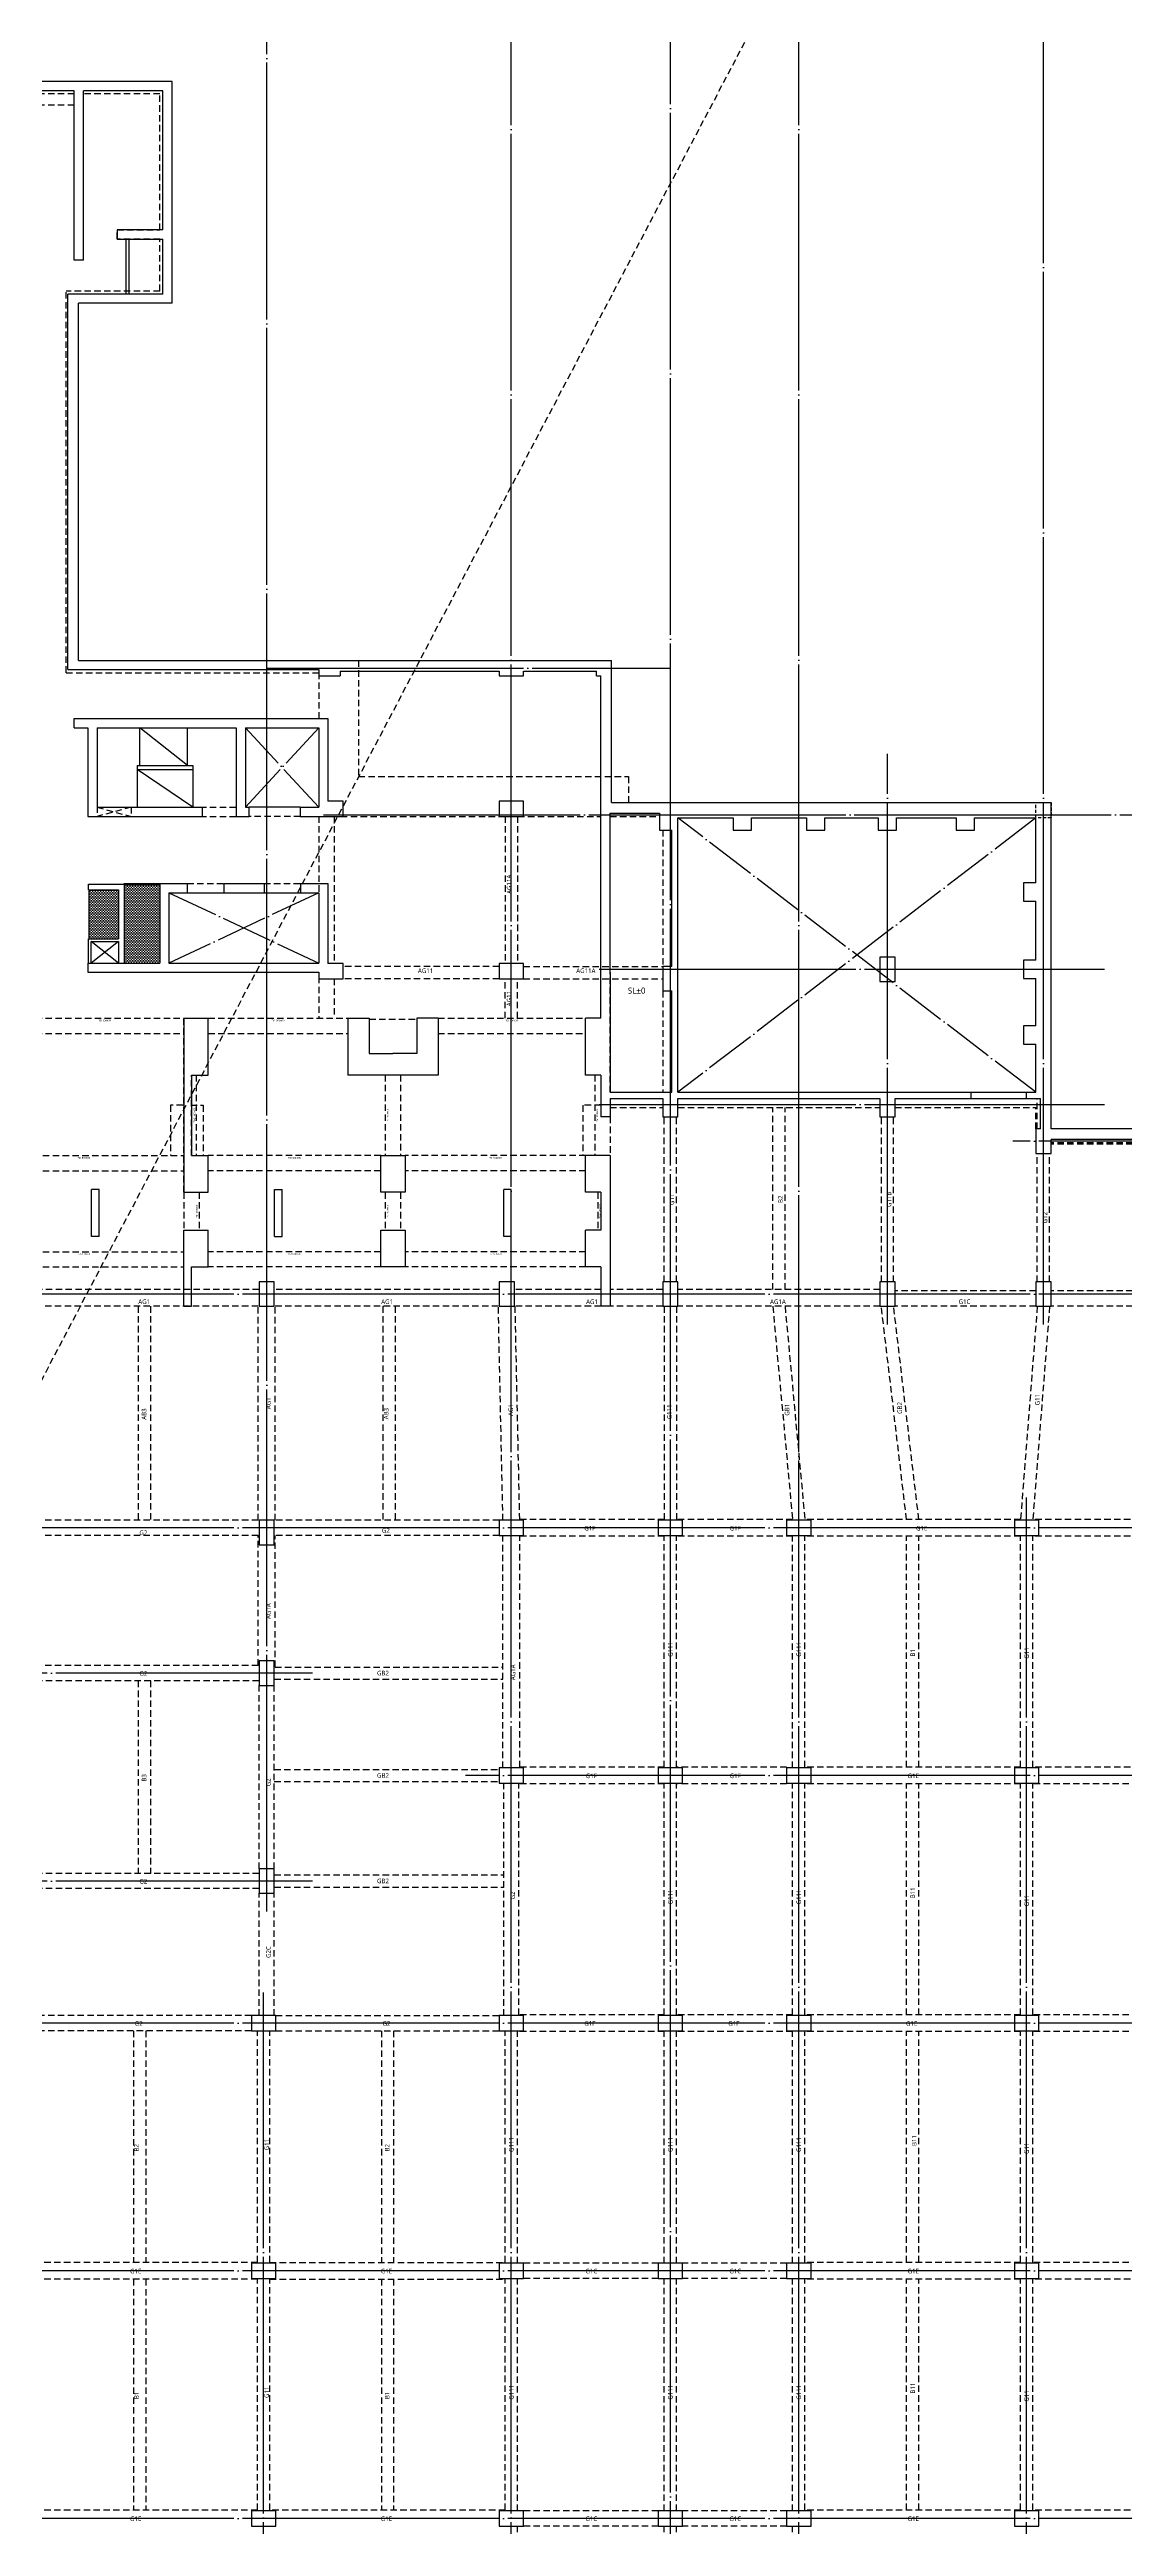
# Model space of a CAD drawing. Header units: millimetres. Extents: x 327808 to 2562540, y -728300 to 402793.
# Drawn here: x 1892800 to 1927949, y -585813 to -504792 of the extents above; entities that cross this region are included whole.
import ezdxf
from ezdxf.enums import TextEntityAlignment as Align
from ezdxf.xclip import XClip

# ---------------------------------------------------------------- set-up
doc = ezdxf.new("R2010")
doc.units = ezdxf.units.MM
doc.header["$LTSCALE"] = 140
doc.header["$XCLIPFRAME"] = 0
for name, pattern in [('XS-지하주차장$0$CEN', [62, 60, -1, 0, -1]), ('XS-지하주차장$0$DDOT', [14, 12, -1, 0, -1]), ('XS-지하주차장$0$HID', [2.3, 1.5, -0.8])]:
    doc.linetypes.add(name, pattern=pattern)
for name, color, linetype, plot in [('XS-지하주차장$0$0106', 3, 'XS-지하주차장$0$HID', False), ('XS-지하주차장$0$B-TEXT', 7, 'Continuous', False), ('XS-지하주차장$0$DEFPOINT', 144, 'Continuous', False), ('XS-지하주차장$0$G-TEXT', 3, 'Continuous', False), ('XS-지하주차장$0$PD', 145, 'XS-지하주차장$0$HID', False)]:
    doc.layers.add(name, color=color, linetype=linetype, plot=plot)
for name, color, linetype in [('XS-지하주차장$0$AWG', 5, 'XS-지하주차장$0$HID'), ('XS-지하주차장$0$B', 9, 'XS-지하주차장$0$HID'), ('XS-지하주차장$0$BEAM', 6, 'XS-지하주차장$0$HID'), ('XS-지하주차장$0$C3', 145, 'Continuous'), ('XS-지하주차장$0$CEN-P', 14, 'XS-지하주차장$0$CEN'), ('XS-지하주차장$0$COL', 2, 'Continuous'), ('XS-지하주차장$0$DASH', 8, 'Continuous'), ('XS-지하주차장$0$EL7', 7, 'Continuous'), ('XS-지하주차장$0$FP-CORE', 8, 'Continuous'), ('XS-지하주차장$0$G', 4, 'XS-지하주차장$0$HID'), ('XS-지하주차장$0$OPEN', 9, 'XS-지하주차장$0$DDOT'), ('XS-지하주차장$0$STEEL', 9, 'Continuous'), ('XS-지하주차장$0$TG', 30, 'XS-지하주차장$0$HID'), ('XS-지하주차장$0$W1', 2, 'Continuous'), ('XS-지하주차장$0$W1-H', 11, 'XS-지하주차장$0$HID'), ('XS-지하주차장$0$W2', 9, 'Continuous'), ('XS-지하주차장$0$WG', 6, 'XS-지하주차장$0$HID')]:
    doc.layers.add(name, color=color, linetype=linetype)
doc.styles.add('XS-지하주차장$0$맑은 고딕', font='malgun.ttf')
doc.styles.add('XS-지하주차장$0$맑은고딕', font='malgun.ttf')

# ---------------------------------------------------------------- blocks, each defined once
blk = doc.blocks.new('XS-지하주차장$0$B1-1')
at = {"layer": 'XS-지하주차장$0$DASH'}
h = blk.add_hatch(dxfattribs=at)
h.set_pattern_fill('DASH', color=256, scale=350, angle=180, style=0)
h.set_pattern_definition([(2e-15, (-353891.64, 9798.91), (43.75, 43.75), [43.75, -43.75])])
h.paths.add_polyline_path([(26265, 13075), (28835, 13075), (28835, 11910), (26265, 11910)])
h = blk.add_hatch(dxfattribs=at)
h.set_pattern_fill('DASH', color=256, scale=350, angle=180, style=0)
h.set_pattern_definition([(2e-15, (-353891.64, 8753.91), (43.75, 43.75), [43.75, -43.75])])
h.paths.add_polyline_path([(26440, 11720), (28040, 11720), (28040, 10755), (26440, 10755)])
blk.add_line((26440, 10755), (28040, 10755), dxfattribs=at)
at = {"layer": 'XS-지하주차장$0$EL7'}
for p, q in [((23735, 17670), (23735, 16000)), ((26535, 16485), (26535, 17675)), ((26535, 13975), (26535, 15165))]:
    blk.add_line(p, q, dxfattribs=at)
at = {"layer": 'XS-지하주차장$0$FP-CORE'}
for p, q in [((22368, 13980), (21135, 13980)), ((22368, 13980), (21135, 12420)), ((22368, 14150), (23735, 14150)), ((22368, 12330), (22368, 14150)), ((22503, 12330), (22503, 14150)), ((23735, 14150), (22503, 12330)), ((22365, 12420), (21135, 12420)), ((22368, 12330), (23735, 12330))]:
    blk.add_line(p, q, dxfattribs=at)
at = {"layer": 'XS-지하주차장$0$OPEN'}
for p, q in [((23735, 15875), (21135, 18275)), ((23735, 18275), (21135, 15875)), ((26535, 13375), (28835, 18275)), ((26535, 18275), (28835, 13375)), ((28130, 11720), (28835, 10830)), ((28835, 11720), (28130, 10830))]:
    blk.add_line(p, q, dxfattribs=at)
at = {"layer": 'XS-지하주차장$0$PD'}
for p, q in [((33485, 27500), (33485, 26905)), ((33485, 26905), (35130, 26905)), ((30665, 19925), (30665, 21475)), ((33485, 14495), (35130, 14495)), ((33485, 14085), (33485, 14495)), ((33485, 13835), (33485, 13425)), ((33485, 13425), (35130, 13425)), ((770, 10275), (770, 8925)), ((5675, 8895), (7125, 8895)), ((13065, 8625), (13065, 7465)), ((17705, 8895), (15215, 8895)), ((19855, 8625), (19855, 7465)), ((21105, 8625), (21105, 7465)), ((25745, 8895), (23255, 8895)), ((27895, 8625), (27895, 7465)), ((13065, 7465), (12540, 7465)), ((19855, 7465), (20355, 7465)), ((21105, 7465), (20605, 7465)), ((27895, 7465), (28535, 7465)), ((30665, 6445), (30665, 7995)), ((350, 6275), (1495, 6275)), ((350, 5765), (1495, 5765)), ((1495, 6275), (1495, 5765)), ((12290, 6275), (11305, 6275)), ((11305, 6275), (11305, 5765)), ((12290, 5765), (11305, 5765)), ((14785, 5725), (15225, 5725)), ((14785, 5725), (14785, 5270)), ((15225, 5725), (15225, 5270)), ((18135, 5725), (17695, 5725)), ((17695, 5725), (17695, 5270)), ((18135, 5725), (18135, 5270)), ((22825, 5725), (23265, 5725)), ((22825, 5725), (22825, 5270)), ((23265, 5725), (23265, 5270)), ((26175, 5725), (25735, 5725)), ((25735, 5725), (25735, 5270)), ((26175, 5725), (26175, 5270)), ((14785, 5270), (15225, 5270)), ((18135, 5270), (17695, 5270)), ((22825, 5270), (23265, 5270)), ((26175, 5270), (25735, 5270)), ((33485, 1015), (35130, 1015)), ((33485, 420), (33485, 1015))]:
    blk.add_line(p, q, dxfattribs=at)
at = {"layer": 'XS-지하주차장$0$STEEL'}
for p, q in [((26235, 11910), (26235, 13075)), ((26265, 11910), (26265, 13075)), ((26265, 11910), (26235, 11910))]:
    blk.add_line(p, q, dxfattribs=at)
at = {"layer": 'XS-지하주차장$0$W1'}
for p, q in [((29145, 27800), (33060, 27800)), ((33260, 27800), (33860, 27800)), ((33860, 27800), (33860, 27500)), ((35130, 27800), (35130, 27000)), ((35130, 27800), (40060, 27800)), ((40060, 27800), (40060, 27500)), ((30635, 27500), (29145, 27500)), ((30635, 27500), (30635, 27000)), ((32495, 27000), (30635, 27000)), ((32495, 27500), (32495, 27000)), ((32495, 27500), (33860, 27500)), ((36330, 27000), (35130, 27000)), ((36330, 27500), (37575, 27500)), ((36330, 27500), (36330, 27000)), ((37575, 27500), (37575, 27000)), ((38775, 27000), (37575, 27000)), ((38775, 27500), (38775, 27000)), ((38775, 27500), (40060, 27500)), ((37775, 24570), (36240, 24570)), ((36240, 24570), (36240, 24320)), ((37775, 24320), (36240, 24320)), ((37775, 24570), (37775, 24320)), ((30635, 22175), (30635, 21475)), ((30635, 22175), (32495, 22175)), ((32495, 22175), (32495, 19225)), ((30635, 21475), (31795, 21475)), ((31795, 21475), (31795, 20700)), ((31795, 19925), (31795, 20700)), ((30635, 19225), (30635, 19925)), ((30635, 19925), (31795, 19925)), ((30635, 19225), (32495, 19225)), ((18935, 10415), (18935, 18275)), ((19235, 10065), (19235, 18275)), ((20835, 10275), (20835, 18575)), ((20835, 18575), (23535, 18575)), ((21135, 15875), (21135, 18275)), ((21135, 18275), (23735, 18275)), ((23735, 17670), (23735, 18275)), ((24035, 17670), (24035, 18575)), ((26235, 18575), (28845, 18575)), ((26235, 17675), (26235, 18575)), ((26535, 18275), (28835, 18275)), ((26535, 17675), (26535, 18275)), ((28835, 13375), (28835, 18275)), ((29135, 10725), (29135, 18275)), ((23735, 17670), (24035, 17670)), ((26235, 17675), (26535, 17675)), ((37775, 17080), (36240, 17080)), ((36240, 16830), (36240, 17080)), ((37775, 16830), (37775, 17080)), ((26235, 15165), (26235, 16485)), ((26235, 16485), (26535, 16485)), ((26535, 15165), (26535, 16485)), ((37775, 16830), (36240, 16830)), ((21135, 15875), (23735, 15875)), ((21135, 11025), (21135, 15575)), ((21135, 15575), (24035, 15575)), ((23735, 15875), (23735, 16000)), ((24035, 16000), (23735, 16000)), ((24035, 15575), (24035, 16000)), ((26235, 15165), (26535, 15165)), ((32495, 14660), (30635, 14660)), ((30635, 13860), (30635, 14660)), ((32495, 14110), (32495, 14660)), ((35130, 14110), (35130, 14660)), ((36330, 14660), (35130, 14660)), ((36330, 13860), (36330, 14660)), ((37575, 13860), (37575, 14660)), ((38775, 14660), (37575, 14660)), ((38775, 14110), (38775, 14660)), ((23735, 11025), (23735, 14465)), ((23735, 14465), (24035, 14465)), ((24035, 10725), (24035, 14465)), ((26235, 13075), (26235, 13975)), ((26235, 13975), (26535, 13975)), ((26535, 13375), (26535, 13975)), ((30635, 13860), (36330, 13860)), ((32495, 14110), (35130, 14110)), ((40060, 13860), (37575, 13860)), ((40060, 14110), (38775, 14110)), ((40060, 13860), (40060, 14110)), ((7250, 13475), (0, 13475)), ((0, 13475), (0, 0)), ((300, 13175), (300, 10575)), ((4850, 13175), (300, 13175)), ((4850, 13175), (4850, 11685)), ((6950, 13175), (5150, 13175)), ((5150, 11685), (5150, 13175)), ((6950, 13175), (6950, 10065)), ((7250, 13475), (7250, 10415)), ((26235, 13075), (28835, 13075)), ((26535, 13375), (28835, 13375)), ((28835, 10725), (28835, 13075)), ((4850, 11685), (5150, 11685)), ((5840, 10575), (300, 10575)), ((5840, 10575), (5840, 10275)), ((21135, 11025), (23735, 11025)), ((21135, 10275), (21135, 10725)), ((21135, 10725), (24035, 10725)), ((28835, 10725), (29135, 10725)), ((37775, 11090), (36240, 11090)), ((36240, 11090), (36240, 10840)), ((37775, 10840), (36240, 10840)), ((37775, 11090), (37775, 10840)), ((5840, 10275), (300, 10275)), ((300, 10275), (300, 8925)), ((19235, 10065), (6950, 10065)), ((18935, 10415), (7250, 10415)), ((21135, 10275), (20835, 10275)), ((300, 8925), (1115, 8925)), ((1115, 8625), (1115, 8925)), ((2325, 8625), (2325, 8925)), ((2325, 8925), (3125, 8925)), ((3125, 8925), (3125, 8625)), ((4345, 8925), (4345, 8625)), ((4345, 8925), (5675, 8925)), ((5675, 8925), (5675, 7505)), ((8455, 8925), (7125, 8925)), ((7125, 8925), (7125, 7505)), ((8455, 8925), (8455, 8625)), ((9675, 8925), (9675, 8625)), ((10475, 8925), (9675, 8925)), ((10475, 8625), (10475, 8925)), ((11685, 8625), (11685, 8925)), ((12440, 8925), (11685, 8925)), ((13205, 8925), (12440, 8925)), ((13205, 8925), (13205, 8625)), ((15215, 8925), (14425, 8925)), ((14425, 8925), (14425, 8625)), ((15215, 8925), (15215, 7875)), ((17705, 8925), (18495, 8925)), ((17705, 8925), (17705, 7875)), ((18495, 8925), (18495, 8625)), ((19715, 8925), (20480, 8925)), ((19715, 8925), (19715, 8625)), ((21245, 8925), (20480, 8925)), ((21245, 8925), (21245, 8625)), ((23255, 8925), (22465, 8925)), ((22465, 8925), (22465, 8625)), ((23255, 8925), (23255, 7875)), ((25745, 8925), (26535, 8925)), ((25745, 8925), (25745, 7875)), ((26535, 8925), (26535, 8625)), ((27755, 8925), (28535, 8925)), ((27755, 8925), (27755, 8625)), ((28535, 8925), (28835, 8925)), ((28835, 8925), (28835, 370)), ((300, 8625), (1115, 8625)), ((300, 8625), (300, 4630)), ((2325, 8625), (3125, 8625)), ((4345, 8625), (5375, 8625)), ((5375, 8625), (5375, 7205)), ((8455, 8625), (7425, 8625)), ((7425, 8625), (7425, 7205)), ((10475, 8625), (9675, 8625)), ((12290, 8625), (11685, 8625)), ((12290, 4630), (12290, 8625)), ((12540, 8625), (12540, 1705)), ((13205, 8625), (12540, 8625)), ((14915, 8625), (14425, 8625)), ((14915, 8625), (14915, 7575)), ((18005, 8625), (18495, 8625)), ((18005, 8625), (18005, 7575)), ((19715, 8625), (20355, 8625)), ((20355, 8625), (20355, 4650)), ((20605, 8625), (20605, 4650)), ((21245, 8625), (20605, 8625)), ((22955, 8625), (22465, 8625)), ((22955, 8625), (22955, 7575)), ((26045, 8625), (26535, 8625)), ((26045, 8625), (26045, 7575)), ((27755, 8625), (28535, 8625)), ((28535, 8625), (28535, 1705)), ((30635, 8695), (30635, 7995)), ((30635, 8695), (32495, 8695)), ((32495, 5745), (32495, 8695)), ((2930, 7925), (2930, 7295)), ((2930, 7925), (3180, 7925)), ((2930, 7295), (3180, 7295)), ((3180, 7925), (3180, 7295)), ((5675, 7505), (6400, 7505)), ((7125, 7505), (6400, 7505)), ((9620, 7925), (9620, 7295)), ((9870, 7925), (9620, 7925)), ((9870, 7295), (9620, 7295)), ((9870, 7925), (9870, 7295)), ((16335, 7575), (14915, 7575)), ((16460, 7875), (15215, 7875)), ((16335, 4805), (16335, 7575)), ((16460, 7875), (17705, 7875)), ((16585, 4805), (16585, 7575)), ((16585, 7575), (18005, 7575)), ((24375, 7575), (22955, 7575)), ((24500, 7875), (23255, 7875)), ((24375, 4805), (24375, 7575)), ((24500, 7875), (25745, 7875)), ((24625, 4805), (24625, 7575)), ((24625, 7575), (26045, 7575)), ((30635, 7995), (31795, 7995)), ((31795, 7995), (31795, 7220)), ((35130, 6520), (35130, 7320)), ((36330, 7320), (35130, 7320)), ((36330, 6520), (36330, 7320)), ((37575, 6520), (37575, 7320)), ((38775, 7320), (37575, 7320)), ((38775, 6520), (38775, 7320)), ((5375, 7205), (6275, 7205)), ((6275, 1585), (6275, 7205)), ((6525, 1585), (6525, 7205)), ((7425, 7205), (6525, 7205)), ((31795, 6445), (31795, 7220)), ((36330, 6520), (35130, 6520)), ((38775, 6520), (37575, 6520)), ((30635, 5745), (30635, 6445)), ((30635, 6445), (31795, 6445)), ((30635, 5745), (32495, 5745)), ((300, 4630), (3180, 4630)), ((300, 4380), (3180, 4380)), ((300, 4380), (300, 1585)), ((3180, 4380), (3180, 4630)), ((12290, 4630), (9620, 4630)), ((9620, 4380), (9620, 4630)), ((12290, 4380), (9620, 4380)), ((12290, 1585), (12290, 4380)), ((16335, 4805), (16460, 4805)), ((16585, 4805), (16460, 4805)), ((20355, 4650), (20605, 4650)), ((24375, 4805), (24500, 4805)), ((24625, 4805), (24500, 4805)), ((2930, 2285), (2930, 3520)), ((2930, 3520), (3180, 3520)), ((3180, 2285), (3180, 3520)), ((9620, 2285), (9620, 3520)), ((9870, 3520), (9620, 3520)), ((9870, 2285), (9870, 3520)), ((16335, 1705), (16335, 3305)), ((16335, 3305), (16460, 3305)), ((16585, 3305), (16460, 3305)), ((16585, 1705), (16585, 3305)), ((20355, 3650), (20605, 3650)), ((20355, 3650), (20355, 1705)), ((20605, 3650), (20605, 1705)), ((24375, 1705), (24375, 3305)), ((24375, 3305), (24500, 3305)), ((24625, 3305), (24500, 3305)), ((24625, 1705), (24625, 3305)), ((37775, 3600), (36240, 3600)), ((36240, 3350), (36240, 3600)), ((37775, 3350), (36240, 3350)), ((37775, 3350), (37775, 3600)), ((2930, 2285), (3180, 2285)), ((9870, 2285), (9620, 2285)), ((12540, 1705), (13170, 1705)), ((13170, 1705), (13170, 1405)), ((14980, 1705), (16335, 1705)), ((14980, 1705), (14980, 1405)), ((17940, 1705), (16585, 1705)), ((17940, 1705), (17940, 1405)), ((20355, 1705), (19750, 1705)), ((19750, 1705), (19750, 1405)), ((20605, 1705), (21210, 1705)), ((21210, 1705), (21210, 1405)), ((23020, 1705), (24375, 1705)), ((23020, 1705), (23020, 1405)), ((25980, 1705), (24625, 1705)), ((25980, 1705), (25980, 1405)), ((28535, 1705), (27790, 1705)), ((27790, 1705), (27790, 1405)), ((300, 1585), (1600, 1585)), ((300, 1285), (1600, 1285)), ((300, 1285), (300, 300)), ((1600, 1285), (1600, 1585)), ((2910, 1585), (3310, 1585)), ((2910, 1285), (2910, 1585)), ((2910, 1285), (3310, 1285)), ((3310, 1285), (3310, 1585)), ((4920, 1585), (6275, 1585)), ((4920, 1285), (4920, 1585)), ((4920, 1285), (6275, 1285)), ((6275, 1285), (6275, 300)), ((7880, 1585), (6525, 1585)), ((7880, 1285), (6525, 1285)), ((6525, 1285), (6525, 300)), ((7880, 1285), (7880, 1585)), ((9890, 1585), (9490, 1585)), ((9490, 1285), (9490, 1585)), ((9890, 1285), (9490, 1285)), ((9890, 1285), (9890, 1585)), ((11200, 1285), (11200, 1585)), ((12290, 1585), (11200, 1585)), ((12290, 1285), (11200, 1285)), ((12290, 1285), (12290, 420)), ((12540, 1405), (12540, 420)), ((12540, 1405), (13170, 1405)), ((14980, 1405), (16335, 1405)), ((16335, 1405), (16335, 420)), ((17940, 1405), (16585, 1405)), ((16585, 1405), (16585, 420)), ((20355, 1405), (19750, 1405)), ((20355, 1405), (20355, 420)), ((20605, 1405), (20605, 420)), ((20605, 1405), (21210, 1405)), ((23020, 1405), (24375, 1405)), ((24375, 1405), (24375, 420)), ((25980, 1405), (24625, 1405)), ((24625, 1405), (24625, 370)), ((28535, 1405), (27790, 1405)), ((28535, 1405), (28535, 370)), ((32495, 920), (30635, 920)), ((30635, 370), (30635, 920)), ((32495, 420), (32495, 920)), ((35130, 420), (35130, 920)), ((36330, 920), (35130, 920)), ((36330, 420), (36330, 920)), ((38775, 920), (37575, 920)), ((37575, 420), (37575, 920)), ((38775, 420), (38775, 920)), ((0, 0), (12540, 0)), ((300, 300), (6275, 300)), ((6525, 300), (12240, 300)), ((12240, 420), (12240, 300)), ((12240, 420), (12290, 420)), ((12540, 420), (16335, 420)), ((12540, 120), (12540, 0)), ((12540, 120), (24160, 120)), ((16585, 420), (20355, 420)), ((20605, 420), (24375, 420)), ((24625, 370), (28535, 370)), ((39810, 120), (24960, 120)), ((30635, 370), (28835, 370)), ((32495, 420), (35130, 420)), ((36330, 420), (37575, 420)), ((38775, 420), (39560, 420))]:
    blk.add_line(p, q, dxfattribs=at)
for points in [[(36330, 20300), (35130, 20300), (35130, 21100), (36330, 21100)], [(38775, 20300), (37575, 20300), (37575, 21100), (38775, 21100)]]:
    blk.add_lwpolyline(points, close=True, dxfattribs=at)
at = {"layer": 'XS-지하주차장$0$W2'}
for p, q in [((6950, 12070), (5150, 12070)), ((6950, 11980), (5150, 11980)), ((26250, 11910), (28835, 11910)), ((26250, 10740), (26250, 11910)), ((26440, 11720), (28040, 11720)), ((26440, 10740), (26440, 11720)), ((28040, 10740), (28040, 11720)), ((28130, 11720), (28835, 11720)), ((28130, 10830), (28130, 11720)), ((26440, 10740), (26250, 10740)), ((28835, 10740), (28040, 10740)), ((28835, 10830), (28130, 10830))]:
    blk.add_line(p, q, dxfattribs=at)
blk = doc.blocks.new('XS-지하주차장$0$B2-W')
at = {"layer": 'XS-지하주차장$0$W1-H'}
for p, q in [((56255, 153270), (42780, 153270)), ((56255, 146020), (56255, 153270)), ((53055, 152870), (51705, 152870)), ((53055, 147430), (53055, 152870)), ((53355, 147430), (53355, 152870)), ((55855, 152870), (53355, 152870)), ((55855, 148420), (55855, 152870)), ((54465, 148120), (54465, 148420)), ((54465, 148420), (55855, 148420)), ((55855, 148120), (54465, 148120)), ((55855, 146420), (55855, 148120)), ((53355, 147430), (53055, 147430)), ((55855, 146420), (52795, 146420)), ((52795, 133935), (52795, 146420)), ((56255, 146020), (53195, 146020)), ((53195, 134335), (53195, 146020)), ((52795, 133935), (61055, 133935)), ((53195, 134335), (62355, 134335)), ((61055, 133935), (61055, 132435)), ((62355, 134335), (62355, 130535)), ((53055, 132435), (61055, 132435)), ((53055, 132135), (53055, 132435)), ((53055, 132135), (53505, 132135)), ((53505, 132135), (53505, 129235)), ((53805, 132135), (58355, 132135)), ((53805, 132135), (53805, 129235)), ((58355, 132135), (58355, 129535)), ((58655, 132135), (61055, 132135)), ((58655, 132135), (58655, 129535)), ((61055, 132135), (61055, 129535)), ((62355, 130535), (71180, 130535)), ((71180, 130535), (71180, 129685)), ((71180, 129685), (85000, 129685)), ((85000, 119010), (85000, 129685)), ((53505, 129235), (53805, 129235)), ((54915, 129535), (58355, 129535)), ((54915, 129535), (54915, 129235)), ((54915, 129235), (58780, 129235)), ((58355, 129235), (58780, 129235)), ((58655, 129535), (58780, 129535)), ((58780, 129235), (58780, 129535)), ((60450, 129535), (61055, 129535)), ((60450, 129535), (60450, 129235)), ((60450, 129235), (61455, 129235)), ((61455, 129235), (70280, 129235)), ((70280, 124335), (70280, 129235)), ((70580, 129235), (72200, 129235)), ((70580, 124335), (70580, 129235)), ((72200, 129235), (72200, 128785)), ((72800, 129185), (74600, 129185)), ((72800, 120210), (72800, 129185)), ((74600, 129185), (74600, 128785)), ((75200, 129185), (77000, 129185)), ((75200, 128785), (75200, 129185)), ((77000, 129185), (77000, 128785)), ((77600, 129185), (79350, 129185)), ((77600, 128785), (77600, 129185)), ((79350, 129185), (79350, 128785)), ((79950, 129185), (81900, 129185)), ((79950, 128785), (79950, 129185)), ((81900, 129185), (81900, 128785)), ((82500, 129185), (84500, 129185)), ((82500, 128785), (82500, 129185)), ((84500, 127060), (84500, 129185)), ((72200, 128785), (72600, 128785)), ((72600, 124325), (72600, 128785)), ((74600, 128785), (75200, 128785)), ((77000, 128785), (77600, 128785)), ((79350, 128785), (79950, 128785)), ((81900, 128785), (82500, 128785)), ((55855, 127035), (55855, 124435)), ((55855, 127035), (56755, 127035)), ((56155, 126735), (56155, 124435)), ((56155, 126735), (56755, 126735)), ((56755, 127035), (56755, 126735)), ((57945, 127035), (59265, 127035)), ((57945, 127035), (57945, 126735)), ((57945, 126735), (59265, 126735)), ((59265, 127035), (59265, 126735)), ((60455, 127035), (61355, 127035)), ((60455, 127035), (60455, 126735)), ((60455, 126735), (61055, 126735)), ((61055, 126735), (61055, 124435)), ((61355, 127035), (61355, 124425)), ((84500, 127060), (84100, 127060)), ((84100, 127060), (84100, 126460)), ((84100, 126460), (84500, 126460)), ((84500, 124535), (84500, 126460)), ((53505, 124435), (53505, 124135)), ((53505, 124435), (55855, 124435)), ((53505, 124135), (61055, 124135)), ((56155, 124435), (61055, 124435)), ((61055, 124135), (61055, 123925)), ((61855, 124425), (61355, 124425)), ((61855, 123925), (61855, 124425)), ((67750, 124425), (66950, 124425)), ((66950, 124425), (66950, 123925)), ((67750, 123925), (67750, 124425)), ((70280, 122635), (70280, 124335)), ((70580, 120210), (70580, 124335)), ((72600, 124325), (72300, 124325)), ((72300, 124325), (72300, 123525)), ((79900, 124635), (79400, 124635)), ((79400, 124635), (79400, 123835)), ((79900, 123835), (79900, 124635)), ((84500, 124535), (84100, 124535)), ((84100, 124535), (84100, 123935)), ((61055, 123925), (61855, 123925)), ((66950, 123925), (67750, 123925)), ((72300, 123525), (72600, 123525)), ((72600, 120210), (72600, 123525)), ((79400, 123835), (79900, 123835)), ((84100, 123935), (84500, 123935)), ((84500, 122385), (84500, 123935)), ((56640, 122635), (57440, 122635)), ((56640, 116940), (56640, 122635)), ((57440, 120775), (57440, 122635)), ((62005, 122635), (62005, 120775)), ((62005, 122635), (62705, 122635)), ((62705, 122635), (62705, 121475)), ((64955, 122635), (64255, 122635)), ((64255, 122635), (64255, 121475)), ((64955, 122635), (64955, 120775)), ((69780, 120775), (69780, 122635)), ((70280, 122635), (69780, 122635)), ((84500, 122385), (84100, 122385)), ((84100, 122385), (84100, 121785)), ((84100, 121785), (84500, 121785)), ((84500, 120210), (84500, 121785)), ((56890, 120775), (57440, 120775)), ((56890, 118140), (56890, 120775)), ((64955, 120775), (62005, 120775)), ((62705, 121475), (63480, 121475)), ((64255, 121475), (63480, 121475)), ((70280, 120775), (69780, 120775)), ((70280, 120775), (70280, 119410)), ((70580, 120210), (72600, 120210)), ((70580, 120010), (70580, 119410)), ((70580, 120010), (72300, 120010)), ((72300, 120010), (72300, 119410)), ((72800, 120210), (82390, 120210)), ((72800, 120010), (79400, 120010)), ((72800, 119410), (72800, 120010)), ((79400, 120010), (79400, 119410)), ((79900, 120010), (82390, 120010)), ((79900, 119410), (79900, 120010)), ((82390, 120010), (82390, 120210)), ((84200, 120210), (84500, 120210)), ((84200, 120010), (84200, 120210)), ((84200, 120010), (84550, 120010)), ((84550, 119010), (84550, 120010)), ((70580, 119410), (70280, 119410)), ((72300, 119410), (72800, 119410)), ((79400, 119410), (79900, 119410)), ((84550, 119010), (84500, 119010)), ((84500, 119010), (84500, 118210)), ((109144, 119010), (85000, 119010)), ((85000, 118210), (85000, 118560)), ((92500, 118560), (85000, 118560)), ((56890, 118140), (57440, 118140)), ((57440, 116940), (57440, 118140)), ((70580, 118140), (69780, 118140)), ((69780, 116940), (69780, 118140)), ((70580, 118140), (70580, 113210)), ((84500, 118210), (85000, 118210)), ((53620, 115495), (53620, 117030)), ((53870, 117030), (53620, 117030)), ((53870, 115495), (53870, 117030)), ((56640, 116940), (57440, 116940)), ((59610, 115495), (59610, 117030)), ((59610, 117030), (59860, 117030)), ((59860, 115495), (59860, 117030)), ((67100, 115495), (67100, 117030)), ((67350, 117030), (67100, 117030)), ((67350, 115495), (67350, 117030)), ((70280, 116940), (69780, 116940)), ((70280, 116940), (70280, 115695)), ((53870, 115495), (53620, 115495)), ((56640, 115695), (57440, 115695)), ((56640, 113210), (56640, 115695)), ((57440, 114495), (57440, 115695)), ((59610, 115495), (59860, 115495)), ((67350, 115495), (67100, 115495)), ((69780, 114495), (69780, 115695)), ((70280, 115695), (69780, 115695)), ((56890, 114495), (57440, 114495)), ((56890, 113210), (56890, 114495)), ((70280, 114495), (69780, 114495)), ((70280, 114495), (70280, 113210)), ((59600, 114010), (59100, 114010)), ((59100, 114010), (59100, 113210)), ((59600, 113210), (59600, 114010)), ((67450, 114010), (66950, 114010)), ((66950, 114010), (66950, 113210)), ((67450, 113210), (67450, 114010)), ((72800, 114010), (72300, 114010)), ((72300, 114010), (72300, 113210)), ((72800, 113210), (72800, 114010)), ((79900, 114010), (79400, 114010)), ((79400, 114010), (79400, 113210)), ((79900, 113210), (79900, 114010)), ((85000, 114010), (84500, 114010)), ((84500, 114010), (84500, 113210)), ((85000, 113210), (85000, 114010)), ((56640, 113210), (56890, 113210)), ((59100, 113210), (59600, 113210)), ((66950, 113210), (67450, 113210)), ((70580, 113210), (70280, 113210)), ((72300, 113210), (72800, 113210)), ((79400, 113210), (79900, 113210)), ((84500, 113210), (85000, 113210)), ((59600, 106210), (59100, 106210)), ((59100, 106210), (59100, 105410)), ((59600, 105410), (59600, 106210)), ((66950, 106210), (66950, 105710)), ((67750, 106210), (66950, 106210)), ((67750, 105710), (67750, 106210)), ((72150, 106210), (72150, 105710)), ((72950, 106210), (72150, 106210)), ((72950, 105710), (72950, 106210)), ((76350, 106210), (76350, 105710)), ((77150, 106210), (76350, 106210)), ((77150, 105710), (77150, 106210)), ((83800, 106210), (83800, 105710)), ((84600, 106210), (83800, 106210)), ((84600, 105710), (84600, 106210)), ((59100, 105410), (59600, 105410)), ((66950, 105710), (67750, 105710)), ((72150, 105710), (72950, 105710)), ((76350, 105710), (77150, 105710)), ((83800, 105710), (84600, 105710)), ((59600, 101610), (59100, 101610)), ((59100, 101610), (59100, 100810)), ((59600, 100810), (59600, 101610)), ((59100, 100810), (59600, 100810)), ((66950, 98110), (66950, 97610)), ((67750, 98110), (66950, 98110)), ((67750, 97610), (67750, 98110)), ((72150, 98110), (72150, 97610)), ((72950, 98110), (72150, 98110)), ((72950, 97610), (72950, 98110)), ((76350, 98110), (76350, 97610)), ((77150, 98110), (76350, 98110)), ((77150, 97610), (77150, 98110)), ((83800, 98110), (83800, 97610)), ((84600, 98110), (83800, 98110)), ((84600, 97610), (84600, 98110)), ((66950, 97610), (67750, 97610)), ((72150, 97610), (72950, 97610)), ((76350, 97610), (77150, 97610)), ((83800, 97610), (84600, 97610)), ((59600, 94810), (59100, 94810)), ((59100, 94810), (59100, 94010)), ((59600, 94010), (59600, 94810)), ((59100, 94010), (59600, 94010)), ((58850, 90010), (58850, 89510)), ((59650, 90010), (58850, 90010)), ((59650, 89510), (59650, 90010)), ((66950, 90010), (66950, 89510)), ((67750, 90010), (66950, 90010)), ((67750, 89510), (67750, 90010)), ((72150, 90010), (72150, 89510)), ((72950, 90010), (72150, 90010)), ((72950, 89510), (72950, 90010)), ((76350, 90010), (76350, 89510)), ((77150, 90010), (76350, 90010)), ((77150, 89510), (77150, 90010)), ((83800, 90010), (83800, 89510)), ((84600, 90010), (83800, 90010)), ((84600, 89510), (84600, 90010)), ((58850, 89510), (59650, 89510)), ((66950, 89510), (67750, 89510)), ((72150, 89510), (72950, 89510)), ((76350, 89510), (77150, 89510)), ((83800, 89510), (84600, 89510)), ((58850, 81910), (58850, 81410)), ((59650, 81910), (58850, 81910)), ((59650, 81410), (59650, 81910)), ((66950, 81910), (66950, 81410)), ((67750, 81910), (66950, 81910)), ((67750, 81410), (67750, 81910)), ((72150, 81910), (72150, 81410)), ((72950, 81910), (72150, 81910)), ((72950, 81410), (72950, 81910)), ((76350, 81910), (76350, 81410)), ((77150, 81910), (76350, 81910)), ((77150, 81410), (77150, 81910)), ((83800, 81910), (83800, 81410)), ((84600, 81910), (83800, 81910)), ((84600, 81410), (84600, 81910)), ((58850, 81410), (59650, 81410)), ((66950, 81410), (67750, 81410)), ((72150, 81410), (72950, 81410)), ((76350, 81410), (77150, 81410)), ((83800, 81410), (84600, 81410)), ((58850, 73810), (58850, 73310)), ((59650, 73810), (58850, 73810)), ((59650, 73310), (59650, 73810)), ((66950, 73810), (66950, 73310)), ((67750, 73810), (66950, 73810)), ((67750, 73310), (67750, 73810)), ((72150, 73810), (72150, 73310)), ((72950, 73810), (72150, 73810)), ((72950, 73310), (72950, 73810)), ((76350, 73810), (76350, 73310)), ((77150, 73810), (76350, 73810)), ((77150, 73310), (77150, 73810)), ((83800, 73810), (83800, 73310)), ((84600, 73810), (83800, 73810)), ((84600, 73310), (84600, 73810)), ((58850, 73310), (59650, 73310)), ((66950, 73310), (67750, 73310)), ((72150, 73310), (72950, 73310)), ((76350, 73310), (77150, 73310)), ((83800, 73310), (84600, 73310))]:
    blk.add_line(p, q, dxfattribs=at)
for points in [[(63080, 116940), (63080, 118140), (63880, 118140), (63880, 116940)], [(63080, 114495), (63080, 115695), (63880, 115695), (63880, 114495)]]:
    blk.add_lwpolyline(points, close=True, dxfattribs=at)
blk = doc.blocks.new('XS-지하주차장')
at = {"layer": 'XS-지하주차장$0$0106'}
blk.add_line((664693, 319303), (583862, 165457), dxfattribs=at)
at = {"layer": 'XS-지하주차장$0$AWG'}
for p, q in [((600565, 198425), (600565, 195925)), ((601065, 198425), (601065, 193615)), ((600565, 193175), (600565, 191825)), ((601065, 193115), (601065, 191825))]:
    blk.add_line(p, q, dxfattribs=at)
at = {"layer": 'XS-지하주차장$0$B'}
for p, q in [((615410, 182950), (615410, 188900)), ((615810, 182950), (615810, 188900)), ((594660, 182400), (594660, 175400)), ((595060, 182400), (595060, 175400)), ((602660, 182400), (602660, 175400)), ((603060, 182400), (603060, 175400)), ((615409, 182400), (616057, 175425)), ((615811, 182400), (616459, 175425)), ((619784, 175425), (618959, 182400)), ((620186, 175425), (619361, 182400)), ((619785, 167325), (619785, 174875)), ((620185, 167325), (620185, 174875)), ((594660, 170150), (594660, 163850)), ((595060, 170150), (595060, 163850)), ((599110, 170200), (606585, 170200)), ((599135, 170600), (606585, 170600)), ((599110, 167250), (606460, 167250)), ((599110, 166850), (606460, 166850)), ((619785, 159225), (619785, 166775)), ((620185, 159225), (620185, 166775)), ((599110, 163800), (606610, 163800)), ((599110, 163400), (606610, 163400)), ((594510, 158700), (594510, 151125)), ((594910, 158700), (594910, 151125)), ((602610, 158700), (602610, 151125)), ((603010, 158700), (603010, 151125)), ((619785, 151125), (619785, 158675)), ((620185, 151125), (620185, 158675)), ((594510, 150575), (594510, 143025)), ((594910, 150575), (594910, 143025)), ((602610, 150575), (602610, 143025)), ((603010, 150575), (603010, 143025)), ((619785, 143025), (619785, 150575)), ((620185, 143025), (620185, 150575))]:
    blk.add_line(p, q, dxfattribs=at)
at = {"layer": 'XS-지하주차장$0$BEAM'}
for p, q in [((594425, 198725), (593315, 198425)), ((593315, 198725), (594425, 198425)), ((599960, 198425), (598290, 198425)), ((596265, 196225), (597455, 196225)), ((598775, 196225), (599965, 196225))]:
    blk.add_line(p, q, dxfattribs=at)
at = {"layer": 'XS-지하주차장$0$C3', "linetype": 'XS-지하주차장$0$HID', "ltscale": 0.5}
blk.add_lwpolyline([(624010, 198875), (624510, 198875), (624510, 198375), (624010, 198375)], close=True, dxfattribs=at)
at = {"layer": 'XS-지하주차장$0$CEN-P'}
for p, q in [((598860, 162600), (598860, 243390)), ((606860, 125550), (606860, 243390)), ((612060, 117560), (612060, 243390)), ((616260, 125550), (616260, 243390)), ((624260, 181800), (624260, 243390)), ((598860, 203275), (612060, 203275)), ((600715, 198475), (727990, 198475)), ((609730, 189000), (626260, 189000)), ((727990, 187800), (623260, 187800)), ((727990, 182800), (504010, 182800)), ((727990, 175150), (504010, 175150)), ((600360, 170400), (550660, 170400)), ((727990, 167050), (605360, 167050)), ((600360, 163600), (560620, 163600)), ((727990, 158950), (504010, 158950)), ((727990, 150850), (504010, 150850)), ((727990, 142750), (504010, 142750))]:
    blk.add_line(p, q, dxfattribs=at)
at = {"layer": 'XS-지하주차장$0$CEN-P', "color": 124}
for p, q in [((619160, 181800), (619160, 200475)), ((609730, 193425), (626260, 193425))]:
    blk.add_line(p, q, dxfattribs=at)
at = {"layer": 'XS-지하주차장$0$CEN-P', "color": 181}
for p, q in [((623710, 125550), (623710, 176150)), ((598760, 125550), (598760, 159950))]:
    blk.add_line(p, q, dxfattribs=at)
at = {"layer": 'XS-지하주차장$0$COL'}
for p, q in [((600565, 203525), (610140, 203525)), ((610140, 198875), (610140, 203525)), ((600565, 203225), (600565, 203025)), ((600565, 203025), (601265, 203025)), ((601265, 203175), (606460, 203175)), ((601265, 203175), (601265, 203025)), ((607260, 203175), (609640, 203175)), ((609640, 203025), (609640, 203175)), ((609640, 203025), (609790, 203025)), ((609790, 193315), (609790, 203025)), ((610090, 198525), (611710, 198525)), ((610090, 193315), (610090, 198525)), ((610140, 198875), (624510, 198875)), ((611710, 198525), (611710, 197975)), ((624510, 188200), (624510, 198875)), ((611710, 197975), (612110, 197975)), ((612110, 193515), (612110, 197975)), ((612310, 198375), (614110, 198375)), ((612310, 189400), (612310, 198375)), ((614110, 198375), (614110, 197975)), ((614110, 197975), (614710, 197975)), ((614710, 198375), (616510, 198375)), ((614710, 197975), (614710, 198375)), ((616510, 198375), (616510, 197975)), ((616510, 197975), (617110, 197975)), ((617110, 198375), (618860, 198375)), ((617110, 197975), (617110, 198375)), ((618860, 198375), (618860, 197975)), ((618860, 197975), (619460, 197975)), ((619460, 198375), (621410, 198375)), ((619460, 197975), (619460, 198375)), ((621410, 198375), (621410, 197975)), ((621410, 197975), (622010, 197975)), ((622010, 198375), (624010, 198375)), ((622010, 197975), (622010, 198375)), ((624010, 196250), (624010, 198375)), ((624010, 196250), (623610, 196250)), ((623610, 196250), (623610, 195650)), ((623610, 195650), (624010, 195650)), ((624010, 193725), (624010, 195650)), ((624010, 193725), (623610, 193725)), ((623610, 193725), (623610, 193125)), ((612110, 193515), (611810, 193515)), ((611810, 193515), (611810, 192715)), ((623610, 193125), (624010, 193125)), ((624010, 191575), (624010, 193125)), ((611810, 192715), (612110, 192715)), ((612110, 189400), (612110, 192715)), ((624010, 191575), (623610, 191575)), ((623610, 191575), (623610, 190975)), ((623610, 190975), (624010, 190975)), ((624010, 189400), (624010, 190975)), ((610090, 189400), (612110, 189400)), ((610090, 189200), (611810, 189200)), ((611810, 189200), (611810, 188600)), ((612310, 189400), (624010, 189400)), ((612310, 189200), (618910, 189200)), ((612310, 188600), (612310, 189200)), ((618910, 189200), (618910, 188600)), ((619410, 189200), (624160, 189200)), ((619410, 188600), (619410, 189200)), ((624160, 188200), (624160, 189200)), ((611810, 188600), (612310, 188600)), ((618910, 188600), (619410, 188600)), ((624160, 188200), (624010, 188200)), ((624010, 188200), (624010, 187400)), ((648654, 188200), (624510, 188200)), ((624010, 187400), (624510, 187400)), ((624510, 187400), (624510, 187850)), ((632010, 187850), (624510, 187850))]:
    blk.add_line(p, q, dxfattribs=at)
for points in [[(606460, 203175), (606460, 203025), (607260, 203025), (607260, 203175)], [(600865, 198425), (601365, 198425), (601365, 198925), (600865, 198925)], [(600565, 193325), (600565, 193115), (601365, 193115), (601365, 193615), (600865, 193615)]]:
    blk.add_lwpolyline(points, dxfattribs=at)
for points in [[(607260, 198425), (607260, 198925), (606460, 198925), (606460, 198425)], [(619410, 193825), (618910, 193825), (618910, 193025), (619410, 193025)], [(607260, 193115), (607260, 193615), (606460, 193615), (606460, 193115)], [(599110, 183200), (598610, 183200), (598610, 182400), (599110, 182400)], [(606960, 183200), (606460, 183200), (606460, 182400), (606960, 182400)], [(612310, 183200), (611810, 183200), (611810, 182400), (612310, 182400)], [(619410, 183200), (618910, 183200), (618910, 182400), (619410, 182400)], [(624510, 183200), (624010, 183200), (624010, 182400), (624510, 182400)], [(599110, 175400), (598610, 175400), (598610, 174600), (599110, 174600)], [(606460, 175400), (606460, 174900), (607260, 174900), (607260, 175400)], [(611660, 175400), (611660, 174900), (612460, 174900), (612460, 175400)], [(615860, 175400), (615860, 174900), (616660, 174900), (616660, 175400)], [(623310, 175400), (623310, 174900), (624110, 174900), (624110, 175400)], [(599110, 170800), (598610, 170800), (598610, 170000), (599110, 170000)], [(606460, 167300), (606460, 166800), (607260, 166800), (607260, 167300)], [(611660, 167300), (611660, 166800), (612460, 166800), (612460, 167300)], [(615860, 167300), (615860, 166800), (616660, 166800), (616660, 167300)], [(623310, 167300), (623310, 166800), (624110, 166800), (624110, 167300)], [(599110, 164000), (598610, 164000), (598610, 163200), (599110, 163200)], [(598360, 159200), (598360, 158700), (599160, 158700), (599160, 159200)], [(606460, 159200), (606460, 158700), (607260, 158700), (607260, 159200)], [(611660, 159200), (611660, 158700), (612460, 158700), (612460, 159200)], [(615860, 159200), (615860, 158700), (616660, 158700), (616660, 159200)], [(623310, 159200), (623310, 158700), (624110, 158700), (624110, 159200)], [(598360, 151100), (598360, 150600), (599160, 150600), (599160, 151100)], [(606460, 151100), (606460, 150600), (607260, 150600), (607260, 151100)], [(611660, 151100), (611660, 150600), (612460, 150600), (612460, 151100)], [(615860, 151100), (615860, 150600), (616660, 150600), (616660, 151100)], [(623310, 151100), (623310, 150600), (624110, 150600), (624110, 151100)], [(598360, 143000), (598360, 142500), (599160, 142500), (599160, 143000)], [(606460, 143000), (606460, 142500), (607260, 142500), (607260, 143000)], [(611660, 143000), (611660, 142500), (612460, 142500), (612460, 143000)], [(615860, 143000), (615860, 142500), (616660, 142500), (616660, 143000)], [(623310, 143000), (623310, 142500), (624110, 142500), (624110, 143000)]]:
    blk.add_lwpolyline(points, close=True, dxfattribs=at)
at = {"layer": 'XS-지하주차장$0$G'}
for p, q in [((606660, 198425), (606660, 193615)), ((607060, 198425), (607060, 193615)), ((606460, 193515), (601365, 193515)), ((606460, 193115), (601365, 193115)), ((606660, 191825), (606660, 193115)), ((607060, 191825), (607060, 193115)), ((607260, 193515), (611810, 193515)), ((607260, 193115), (611810, 193115)), ((611860, 183200), (611860, 188600)), ((612260, 183200), (612260, 188600)), ((618960, 183200), (618960, 188600)), ((619360, 183200), (619360, 188600)), ((624060, 183200), (624060, 187400)), ((624460, 183200), (624460, 187400)), ((598610, 182950), (591110, 182950)), ((598585, 182400), (591110, 182400)), ((598585, 175400), (598585, 182400)), ((606460, 182950), (599110, 182950)), ((606435, 182400), (599135, 182400)), ((599135, 175400), (599135, 182400)), ((606585, 175400), (606435, 182400)), ((609790, 182950), (606960, 182950)), ((609790, 182400), (606985, 182400)), ((607135, 175425), (606985, 182400)), ((611810, 182950), (610090, 182950)), ((611810, 182400), (610090, 182400)), ((611860, 182400), (611860, 175425)), ((612260, 182400), (612260, 175425)), ((618910, 182950), (612310, 182950)), ((618910, 182400), (612310, 182400)), ((624010, 182900), (619410, 182900)), ((624010, 182400), (619410, 182400)), ((624059, 182400), (623511, 175425)), ((624461, 182400), (623913, 175425)), ((632010, 182900), (624510, 182900)), ((632010, 182400), (624510, 182400)), ((598585, 175400), (591110, 175400)), ((606460, 175400), (599135, 175400)), ((611860, 175425), (607135, 175425)), ((616057, 175425), (612260, 175425)), ((623511, 175425), (616459, 175425)), ((631611, 175425), (623913, 175425)), ((598585, 174900), (591110, 174900)), ((598585, 170650), (598585, 174900)), ((606460, 174900), (599135, 174900)), ((599135, 170600), (599135, 174900)), ((606585, 167300), (606585, 174900)), ((611860, 174875), (607135, 174875)), ((607135, 167325), (607135, 174875)), ((611860, 167325), (611860, 174875)), ((616060, 174875), (612260, 174875)), ((612260, 167325), (612260, 174875)), ((616060, 167300), (616060, 174875)), ((623510, 174875), (616460, 174875)), ((616460, 167325), (616460, 174875)), ((623510, 167325), (623510, 174875)), ((623910, 167325), (623910, 174875)), ((631610, 174875), (623910, 174875)), ((598585, 170650), (591110, 170650)), ((598610, 170150), (591110, 170150)), ((598610, 164000), (598610, 170000)), ((599110, 164000), (599110, 170000)), ((611860, 167325), (607135, 167325)), ((615860, 167325), (612260, 167325)), ((623510, 167325), (616460, 167325)), ((631610, 167325), (623910, 167325)), ((606610, 159200), (606610, 166800)), ((607110, 159225), (607110, 166775)), ((611860, 166775), (607110, 166775)), ((611860, 159225), (611860, 166775)), ((615860, 166775), (612260, 166775)), ((612260, 159225), (612260, 166775)), ((616060, 159225), (616060, 166800)), ((623510, 166775), (616460, 166775)), ((616460, 159225), (616460, 166775)), ((623510, 159225), (623510, 166775)), ((623910, 159225), (623910, 166775)), ((631560, 166775), (623910, 166775)), ((598610, 163850), (591110, 163850)), ((598610, 163350), (591110, 163350)), ((598610, 159200), (598610, 163200)), ((599110, 159200), (599110, 163200)), ((598360, 159200), (591060, 159200)), ((599160, 159200), (606460, 159200)), ((611860, 159225), (607110, 159225)), ((616060, 159225), (612260, 159225)), ((623510, 159225), (616460, 159225)), ((631560, 159225), (623910, 159225)), ((598360, 158700), (591060, 158700)), ((598560, 151125), (598560, 158700)), ((598960, 151125), (598960, 158700)), ((599160, 158700), (606460, 158700)), ((606660, 151125), (606660, 158700)), ((607060, 151100), (607060, 158675)), ((611860, 158675), (607060, 158675)), ((611860, 151100), (611860, 158675)), ((616060, 158675), (612260, 158675)), ((612260, 151100), (612260, 158675)), ((616060, 151100), (616060, 158675)), ((623510, 158675), (616460, 158675)), ((616460, 151125), (616460, 158675)), ((623510, 151125), (623510, 158675)), ((623910, 151125), (623910, 158675)), ((631560, 158675), (623910, 158675)), ((598560, 151125), (590860, 151125)), ((598960, 151125), (606660, 151125)), ((611660, 151100), (607260, 151100)), ((615860, 151100), (612460, 151100)), ((623510, 151125), (616460, 151125)), ((631560, 151125), (623910, 151125)), ((598560, 150575), (590860, 150575)), ((598560, 143025), (598560, 150575)), ((598960, 143025), (598960, 150575)), ((598960, 150575), (606660, 150575)), ((606660, 143025), (606660, 150575)), ((607060, 143000), (607060, 150600)), ((611660, 150600), (607260, 150600)), ((611860, 143000), (611860, 150600)), ((612260, 143000), (612260, 150600)), ((615860, 150600), (612460, 150600)), ((616060, 143000), (616060, 150600)), ((623510, 150575), (616460, 150575)), ((616460, 143025), (616460, 150575)), ((623510, 143025), (623510, 150575)), ((623910, 143025), (623910, 150575)), ((631610, 150575), (623910, 150575)), ((598560, 143025), (591060, 143025)), ((606660, 143025), (598960, 143025)), ((611660, 143000), (607260, 143000)), ((615860, 143000), (612460, 143000)), ((623510, 143025), (616460, 143025)), ((631610, 143025), (623910, 143025)), ((607060, 134900), (607060, 142500)), ((611660, 142500), (607260, 142500)), ((611860, 134900), (611860, 142500)), ((612260, 134900), (612260, 142500)), ((615860, 142500), (612460, 142500)), ((616060, 134900), (616060, 142500))]:
    blk.add_line(p, q, dxfattribs=at)
at = {"layer": 'XS-지하주차장$0$OPEN'}
for p, q in [((624010, 198375), (612310, 189400)), ((624010, 189400), (612310, 198375))]:
    blk.add_line(p, q, dxfattribs=at)
at = {"layer": 'XS-지하주차장$0$TG'}
for p, q in [((590985, 191825), (596150, 191825)), ((590985, 191325), (596150, 191325)), ((596950, 191825), (601515, 191825)), ((596950, 191325), (601515, 191325)), ((604465, 191825), (609290, 191825)), ((604465, 191325), (609290, 191325)), ((596550, 189965), (596550, 187330)), ((602740, 189965), (602740, 187330)), ((603240, 189965), (603240, 187330)), ((609590, 189965), (609590, 187330)), ((610090, 188600), (610090, 187330)), ((589610, 187330), (596150, 187330)), ((602590, 187330), (596950, 187330)), ((609290, 187330), (603390, 187330)), ((589610, 186830), (596150, 186830)), ((602590, 186830), (596950, 186830)), ((609290, 186830), (603390, 186830)), ((596150, 186130), (596150, 184885)), ((596650, 186130), (596650, 184885)), ((602740, 186130), (602740, 184885)), ((603240, 186130), (603240, 184885)), ((609690, 186130), (609690, 184885)), ((589610, 184185), (596150, 184185)), ((602590, 184185), (596950, 184185)), ((609290, 184185), (603390, 184185)), ((589610, 183685), (596150, 183685)), ((602590, 183685), (596950, 183685)), ((609290, 183685), (603390, 183685))]:
    blk.add_line(p, q, dxfattribs=at)
at = {"layer": 'XS-지하주차장$0$WG'}
for p, q in [((611810, 197975), (611810, 193515)), ((611810, 192715), (611810, 189400)), ((610090, 188900), (611810, 188900)), ((612310, 188900), (618910, 188900)), ((619410, 188900), (624010, 188900)), ((624010, 188200), (624010, 188900)), ((632010, 187700), (624510, 187700))]:
    blk.add_line(p, q, dxfattribs=at)
at = {"layer": 'XS-지하주차장$0$W1', "rotation": 270}
blk.add_blockref('XS-지하주차장$0$B1-1', (582290, 222460), dxfattribs=at)
at = {"layer": 'XS-지하주차장$0$W1-H'}
blk.add_blockref('XS-지하주차장$0$B2-W', (539510, 69190), dxfattribs=at)
at = {"layer": 'XS-지하주차장$0$B-TEXT', "color": 0, "style": 'XS-지하주차장$0$맑은 고딕'}
for s, p in [('AG11A', (606788, 196205)), ('AG11', (606788, 192465)), ('G11', (612110, 185900)), ('B2', (615660, 185900)), ('G11B', (619210, 185900)), ('G12', (624310, 185300)), ('AB3', (602767, 178888)), ('G111', (612028, 178947)), ('GB1', (615877, 179017)), ('GB2', (619561, 179074)), ('G11', (624062, 179346)), ('AB3', (594850, 178875)), ('G111', (612059, 171178)), ('G111', (616259, 171178)), ('B1', (619984, 171065)), ('G11', (623709, 171058)), ('B3', (594850, 166975)), ('G111', (612059, 163078)), ('G111', (616259, 163078)), ('B11', (619984, 163212)), ('G11', (623709, 162958)), ('B2', (594600, 154875)), ('G11', (598859, 154978)), ('B2', (602800, 154875)), ('G111', (606859, 154978)), ('G111', (612059, 154978)), ('G111', (616259, 154978)), ('B11', (620034, 155112)), ('G11', (623709, 154858)), ('B1', (594600, 146775)), ('G11', (598859, 146878)), ('B1', (602800, 146775)), ('G111', (606859, 146878)), ('G111', (612059, 146878)), ('G111', (616259, 146878)), ('B11', (619984, 147012)), ('G11', (623709, 146758))]:
    blk.add_text(s, height=150, rotation=90, dxfattribs=at).set_placement(p, align=Align.MIDDLE_CENTER)
for p in [(602663, 170402), (602663, 167052), (602663, 163602)]:
    blk.add_text('GB2', height=150, dxfattribs=at).set_placement(p, align=Align.MIDDLE_CENTER)
at = {"layer": 'XS-지하주차장$0$DEFPOINT', "color": 2, "style": 'XS-지하주차장$0$맑은고딕'}
for s, height, p in [('SL%%P0', 200, (610959, 192725)), ('TG1-500X600', 50, (593568, 191750)), ('TG1-500X600', 50, (599232, 191750)), ('TG1-500X600', 50, (606878, 191750)), ('TG1-500X600', 50, (592880, 187255)), ('TG1-500X600', 50, (599770, 187255)), ('TG1-500X600', 50, (606340, 187255)), ('TG1-500X600', 50, (592880, 184110)), ('TG1-500X600', 50, (599770, 184110)), ('TG1-500X600', 50, (606340, 184110))]:
    blk.add_text(s, height=height, dxfattribs=at).set_placement(p, align=Align.MIDDLE_CENTER)
for s, p in [('TWG1-400X600', (596500, 188648)), ('TG1-500X600', (602815, 188648)), ('TG1-500X600', (609665, 188648)), ('TG1-500X600', (596575, 185508)), ('TG1-500X600', (602815, 185508)), ('TWG1-400X600', (609765, 185508))]:
    blk.add_text(s, height=50, rotation=90, dxfattribs=at).set_placement(p, align=Align.MIDDLE_CENTER)
at = {"layer": 'XS-지하주차장$0$G-TEXT', "color": 3, "linetype": 'XS-지하주차장$0$HID', "style": 'XS-지하주차장$0$맑은 고딕'}
for s, p in [('AG11', (604057, 193377)), ('AG11A', (609297, 193377)), ('AG1', (594855, 182550)), ('AG1', (602798, 182550)), ('AG1', (609499, 182550)), ('AG1A', (615578, 182550)), ('G1C', (621678, 182550)), ('G2', (594828, 174991)), ('G2', (602758, 175066)), ('G1E', (620278, 175141)), ('G2', (594828, 170391)), ('G1E', (620003, 167041)), ('G2', (594828, 163591)), ('G2', (594678, 158941)), ('G2', (602778, 158941)), ('G1E', (619953, 158941)), ('G1E', (594578, 150841)), ('G1E', (602778, 150841)), ('G1C', (609478, 150841)), ('G1C', (614184, 150841)), ('G1E', (620003, 150841)), ('G1E', (594578, 142741)), ('G1E', (602778, 142741)), ('G1C', (609478, 142741)), ('G1C', (614184, 142741)), ('G1E', (620003, 142741))]:
    blk.add_text(s, height=150, dxfattribs=at).set_placement(p, align=Align.MIDDLE_CENTER)
for s, p in [('AG1', (598915, 179226)), ('AG1', (606839, 179004)), ('AG1A', (598915, 172427)), ('AG1A', (606915, 170426)), ('G2', (598915, 166826)), ('G2', (606905, 163126)), ('G2C', (598915, 161277))]:
    blk.add_text(s, height=150, rotation=90, dxfattribs=at).set_placement(p, align=Align.MIDDLE_CENTER)
at = {"layer": 'XS-지하주차장$0$G-TEXT', "color": 1, "linetype": 'XS-지하주차장$0$HID', "style": 'XS-지하주차장$0$맑은 고딕'}
for p in [(609428, 175141), (614184, 175141), (609478, 167041), (614184, 167041), (609428, 158941), (614134, 158941)]:
    blk.add_text('G1F', height=150, dxfattribs=at).set_placement(p, align=Align.MIDDLE_CENTER)

msp = doc.modelspace()

# ---------------------------------------------------------------- block references
ref = msp.add_blockref('XS-지하주차장', (1301040, -728300))
XClip(ref).set_block_clipping_path([(0, -0.0000000001), (1261500, 297000)])

doc.saveas('drawing.dxf')
